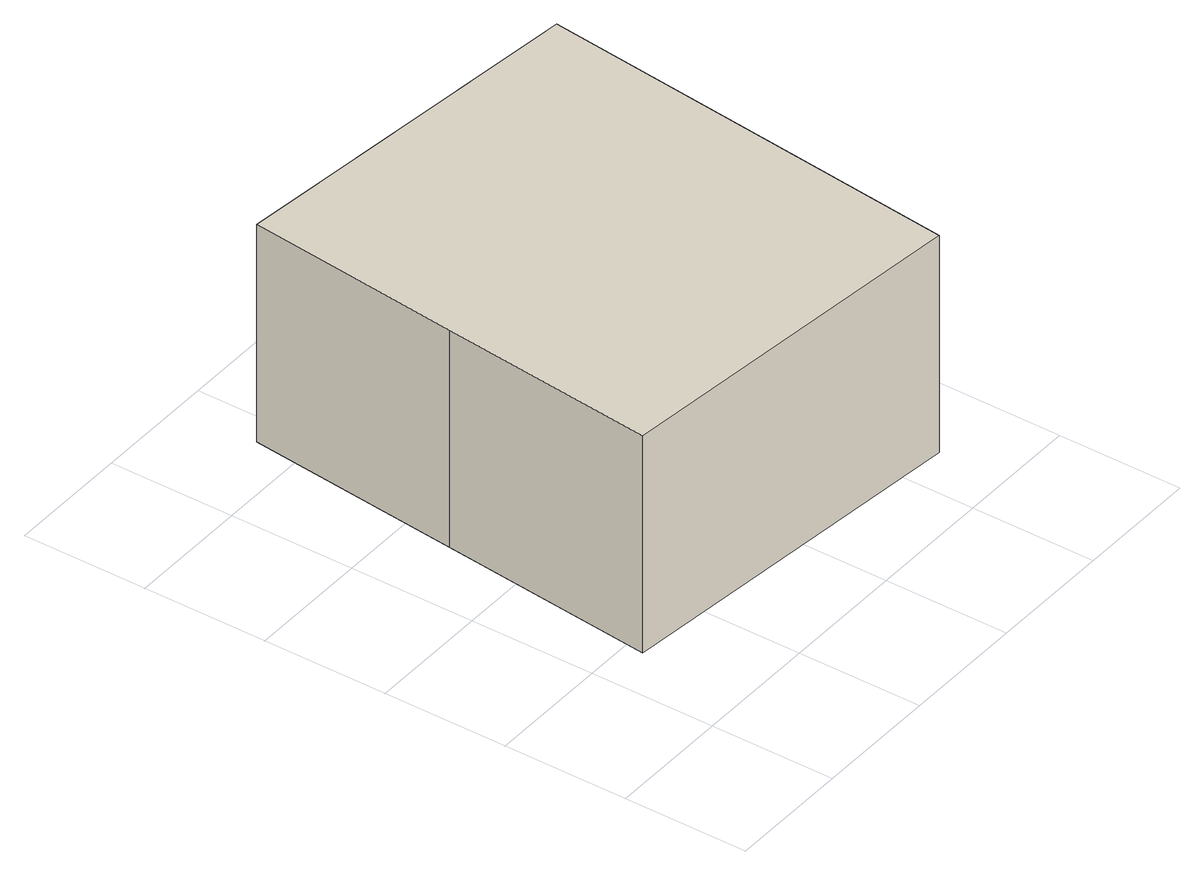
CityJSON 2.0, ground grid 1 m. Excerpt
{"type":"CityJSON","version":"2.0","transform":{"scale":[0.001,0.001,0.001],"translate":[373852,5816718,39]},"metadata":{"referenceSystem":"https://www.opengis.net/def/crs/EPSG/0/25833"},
"CityObjects":{
"building1":{"type":"Building","attributes":{"Gemeindeschluessel":"11000005","BezugspunktDach":"2200","function":"31001_2074","measuredHeight":2.27,"storeysAboveGround":1},"address":[{"country":"Germany","locality":"Berlin","thoroughfareNumber":"133","thoroughfareName":"Potsdamer Chaussee"}],"geometry":[{"type":"Solid","lod":"1","boundaries":[[[[0,1,2,3,4,5]],[[6,7,8,9,10,11]],[[6,11,5,4]],[[7,6,4,3]],[[8,7,3,2]],[[9,8,2,1]],[[10,9,1,0]],[[11,10,0,5]]]]}]}
},
"vertices":[
[3370,548,2018],[3571,2285,2018],[3771,4021,2018],[772,4348,2018],[580,2602,2018],[388,855,2018],[580,2602,181],[772,4348,181],[3771,4021,181],[3571,2285,181],[3370,548,181],[388,855,181]
]}
